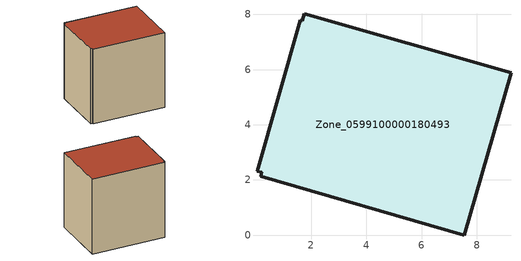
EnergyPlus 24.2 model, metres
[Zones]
Zone_0599100000180493
 floor ground (C_G): 0.21,2.28 0.04,2.32 1.61,7.79 1.68,7.77 1.75,8.02 9.24,5.88 7.55,0 0.17,2.13 z3.09
 wall outside (C_F): 9.24,5.88 1.75,8.02 1.68,7.77 1.61,7.79 0.04,2.32 0.21,2.28 0.17,2.13 7.55,0 9.24,5.88 z3.09:11.2
 roof outside (C_R): 0.04,2.32 0.21,2.28 0.17,2.13 7.55,0 9.24,5.88 1.75,8.02 1.68,7.77 1.61,7.79 z11.2
[BUILDING]
Pand.0599100000180493: North Axis=0; Terrain=City; Loads Convergence Tolerance Value=0.04; Temperature Convergence Tolerance Value=0.4; Solar Distribution=FullExterior; Maximum Number of Warmup Days=25; Minimum Number of Warmup Days=1
[Site:Location]
Rotterdam.The.Hague.AP_ZH_NLD Design_Conditions: Latitude=51.96; Longitude=4.45; Time Zone=1; Elevation=-4.5
[SITE:GROUNDTEMPERATURE:BUILDINGSURFACE]
18, 18, 18, 18, 18, 18, 18, 18, 18, 18, 18, 18
[MATERIAL] Thermal Absorptance=0.9; Solar Absorptance=0.7; Visible Absorptance=0.7
Name | Roughness | Thickness | Conductivity | Density | Specific Heat
G.TC.1946-1964 | MediumSmooth | 0.15 | 1 | 540 | 1210
F.TC.1946-1964 | Rough | 0.3 | 0.857143 | 1920 | 840
R.TC.1946-1964 | MediumRough | 0.2 | 0.235294 | 1500 | 1000
[CONSTRUCTION]
C_G: G.TC.1946-1964
C_F: F.TC.1946-1964
C_R: R.TC.1946-1964
[ZONE]
Zone_0599100000180493: Type=1; Multiplier=1; Ceiling Height=Autocalculate; Volume=Autocalculate; Floor Area=autocalculate; Part of Total Floor Area=Yes
[ZONEINFILTRATION:DESIGNFLOWRATE]
Infil_Zone_0599100000180493: Zone or ZoneList or Space or SpaceList=Zone_0599100000180493; Schedule=AlwaysOn; Design Flow Rate Calculation Method=Flow/Area; Flow Rate per Floor Area=0.003; Constant Term Coefficient=1; Temperature Term Coefficient=0; Velocity Term Coefficient=0; Velocity Squared Term Coefficient=0
[HVACTEMPLATE:ZONE:IDEALLOADSAIRSYSTEM]
Zone_0599100000180493: Maximum Heating Supply Air Temperature=50; Minimum Cooling Supply Air Temperature=13; Maximum Heating Supply Air Humidity Ratio=0.0156; Minimum Cooling Supply Air Humidity Ratio=0.0077; Heating Limit=NoLimit; Cooling Limit=NoLimit; Dehumidification Control Type=ConstantSensibleHeatRatio; Cooling Sensible Heat Ratio=0.7; Dehumidification Setpoint=60; Humidification Control Type=None; Humidification Setpoint=30; Outdoor Air Method=None; Outdoor Air Flow Rate per Person=0.00944; Outdoor Air Flow Rate per Zone Floor Area=0; Outdoor Air Flow Rate per Zone=0; Demand Controlled Ventilation Type=None; Outdoor Air Economizer Type=NoEconomizer; Heat Recovery Type=None; Sensible Heat Recovery Effectiveness=0.7; Latent Heat Recovery Effectiveness=0.65
[ZONECONTROL:THERMOSTAT]
ThermostatControl_Zone_0599100000180493: Zone or ZoneList=Zone_0599100000180493; Control Type Schedule=DualSetpointControlType; Control 1=Thermostat_Zone_0599100000180493; Temperature Difference Between Cutout And Setpoint=0
[THERMOSTATSETPOINT:DUALSETPOINT]
Thermostat_Zone_0599100000180493: Heating Setpoint Temperature Schedule=HeatingSetpoint_Zone_0599100000180493; Cooling Setpoint Temperature Schedule=CoolingSetpoint_Zone_0599100000180493
[SCHEDULE:COMPACT]
HeatingSetpoint_Zone_0599100000180493: Through: 12/31, For: AllDays, Until: 24:00, 21
CoolingSetpoint_Zone_0599100000180493: Through: 12/31, For: AllDays, Until: 24:00, 24
DualSetpointControlType: Through: 12/31, For: AllDays, Until: 24:00, 4
AlwaysOn: Through: 12/31, For: AllDays, Until: 24:00, 1
